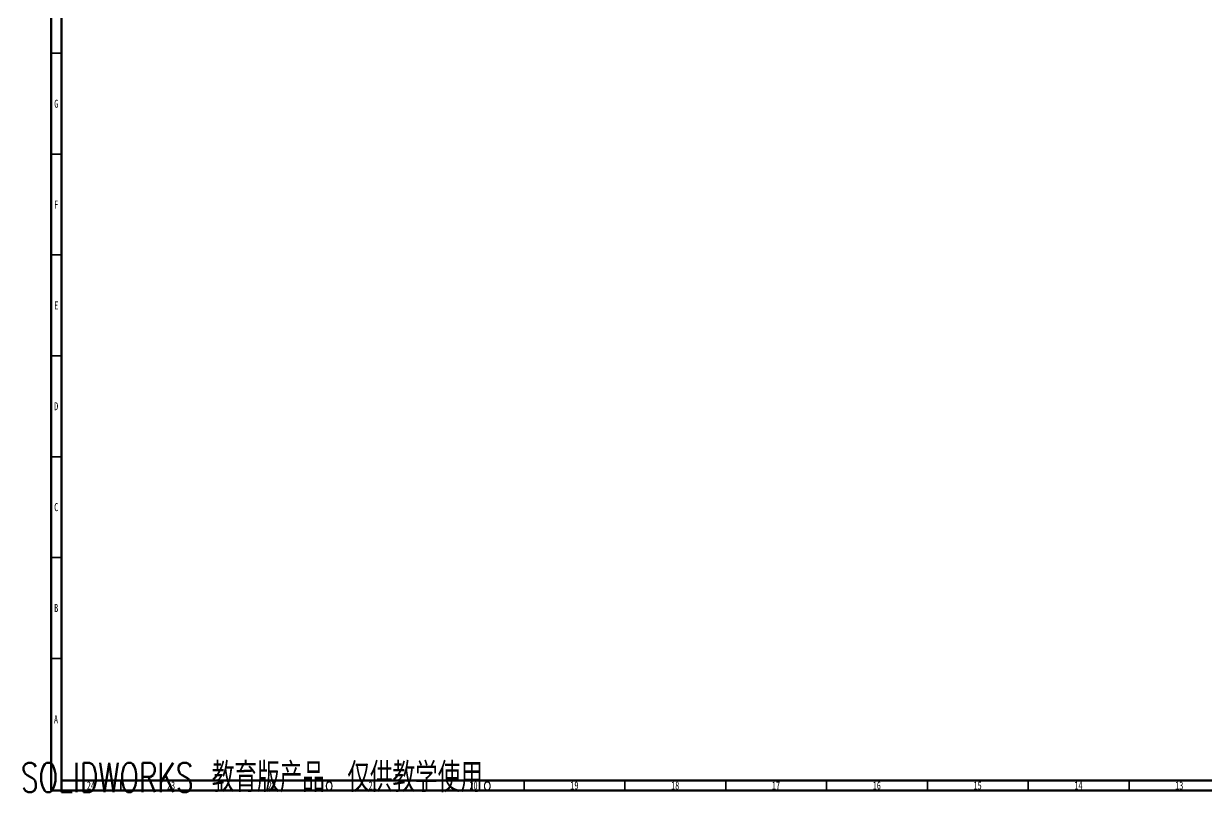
# Model space of a CAD drawing. Header units: millimetres. Extents: x 1 to 1184, y 4 to 836.
# Drawn here: x 1 to 588, y 4 to 385 of the extents above; entities that cross this region are included whole.
import ezdxf

# ---------------------------------------------------------------- set-up
doc = ezdxf.new("R2010")
doc.units = ezdxf.units.MM
doc.styles.add('SLDTEXTSTYLE0', font='TXT', dxfattribs={"width": 0.75})
doc.styles.add('SLDTEXTSTYLE3', font='TXT', dxfattribs={"width": 0.7, "bigfont": 'bigfont'})

msp = doc.modelspace()

# ---------------------------------------------------------------- linework, layer by layer
at = {"color": 7, "linetype": 'Continuous', "lineweight": 70}
for p, q in [((15, 5), (15, 836)), ((20, 10), (20, 831)), ((1179, 10), (20, 10)), ((1184, 5), (15, 5))]:
    msp.add_line(p, q, dxfattribs=at)
at = {"color": 7, "linetype": 'Continuous', "lineweight": 35}
for p, q in [((20, 370.5), (15, 370.5)), ((20, 320.5), (15, 320.5)), ((20, 270.5), (15, 270.5)), ((20, 220.5), (15, 220.5)), ((20, 170.5), (15, 170.5)), ((20, 120.5), (15, 120.5)), ((20, 70.5), (15, 70.5)), ((49.5, 10), (49.5, 5)), ((99.5, 10), (99.5, 5)), ((149.5, 10), (149.5, 5)), ((199.5, 10), (199.5, 5)), ((249.5, 10), (249.5, 5)), ((299.5, 10), (299.5, 5)), ((349.5, 10), (349.5, 5)), ((399.5, 10), (399.5, 5)), ((449.5, 10), (449.5, 5)), ((499.5, 10), (499.5, 5)), ((549.5, 10), (549.5, 5))]:
    msp.add_line(p, q, dxfattribs=at)

# ---------------------------------------------------------------- texts
at = {"color": 7, "linetype": 'Continuous', "lineweight": 0, "attachment_point": 2, "style": 'SLDTEXTSTYLE0'}
for s, insert, char_height in [('G', (17.49, 347.47), 3.97), ('F', (17.46, 297.47), 3.97), ('E', (17.51, 247.47), 3.97), ('D', (17.45, 197.47), 3.97), ('C', (17.46, 147.47), 3.97), ('B', (17.47, 97.47), 3.97), ('A', (17.34, 42.22), 3.97), ('24', (34.67, 9.47), 3.969), ('23', (74.42, 9.47), 3.969), ('22', (124.42, 9.47), 3.969), ('21', (174.42, 9.47), 3.969), ('20', (224.42, 9.47), 3.969), ('19', (274.42, 9.47), 3.969), ('18', (324.42, 9.47), 3.969), ('17', (374.42, 9.47), 3.969), ('16', (424.42, 9.47), 3.969), ('15', (474.42, 9.47), 3.969), ('14', (524.42, 9.47), 3.969), ('13', (574.42, 9.47), 3.969)]:
    msp.add_mtext(s, dxfattribs=dict(at, insert=insert, char_height=char_height))
at = {"color": 7, "linetype": 'Continuous', "insert": (0, 18.76), "char_height": 14.5493, "attachment_point": 1, "style": 'SLDTEXTSTYLE3'}
msp.add_mtext('SOLIDWORKS 教育版产品。仅供教学使用。', dxfattribs=at)

doc.saveas('drawing.dxf')
